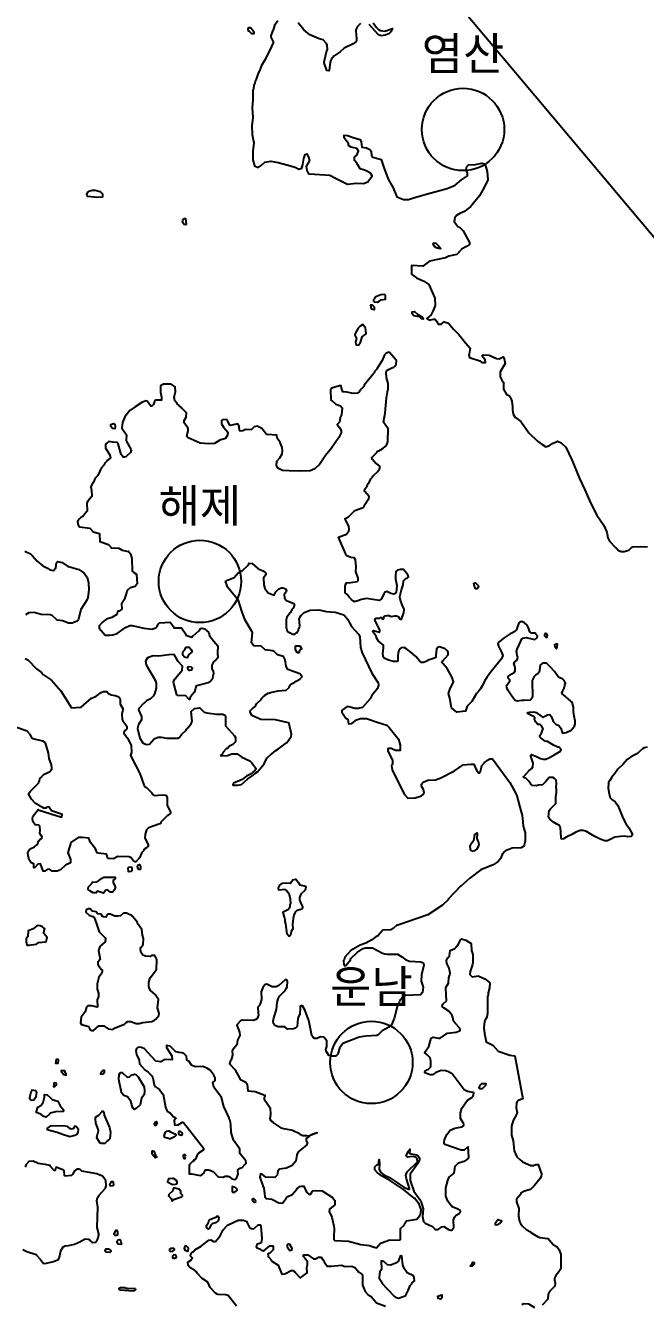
# Model space of a CAD drawing. Header units: millimetres. Extents: x -954552 to 1497340, y -301250 to 736091.
# Drawn here: x 129268 to 148083, y 155835 to 194640 of the extents above; entities that cross this region are included whole.
import ezdxf
from ezdxf.enums import TextEntityAlignment as Align

# ---------------------------------------------------------------- set-up
doc = ezdxf.new("R2010")
doc.units = ezdxf.units.MM
for name, color, linetype in [('2121', 7, 'Continuous'), ('2122', 7, 'Continuous'), ('AWS', 4, 'Continuous'), ('AWS명', 2, 'Continuous'), ('티센', 6, 'Continuous')]:
    doc.layers.add(name, color=color, linetype=linetype)
doc.styles.get("Standard").update_dxf_attribs({"font": ''})
doc.styles.get('Standard').set_extended_font_data('Gulim')

msp = doc.modelspace()

# ---------------------------------------------------------------- linework, layer by layer
at = {"layer": '2121', "color": 7}
for points in [[(136923, 194780), (136823, 194639), (136783, 194500), (136765, 194473), (136716, 194327), (136716, 194290), (136797, 194127), (136741, 194035), (136722, 193979), (136522, 193576), (136420, 193409), (136383, 193288), (136328, 193194), (136269, 193012), (136238, 192949), (136228, 192890), (136200, 192829), (136187, 192723), (136171, 192685), (136164, 192401), (136147, 192149), (136164, 191849), (136133, 191600), (136147, 191331), (136199, 191082), (136164, 190830), (136164, 190564), (136216, 190381), (136333, 190329), (136416, 190398), (136534, 190498), (136717, 190529), (136934, 190481), (137200, 190415), (137452, 190346), (137566, 190281), (137653, 190315), (137684, 190429), (137718, 190612), (137753, 190730), (137801, 190747), (137853, 190647), (137884, 190547), (137784, 190364), (137801, 190246), (137853, 190146), (138036, 190129), (138354, 190115), (138502, 190098), (138672, 190015), (139038, 189828), (139304, 189863), (139521, 189845), (139656, 189897), (139787, 190080), (139739, 190163), (139587, 190246), (139421, 190298), (139321, 190464), (139255, 190547), (139255, 190647), (139321, 190712), (139373, 190830), (139321, 190913), (139155, 190947), (139072, 190999), (139072, 191065), (138986, 191165), (138938, 191230), (138938, 191313), (139038, 191300), (139238, 191230), (139421, 191182), (139456, 191113), (139473, 190947), (139621, 190930), (139722, 190882), (139756, 190830), (139773, 190699), (139804, 190647), (139956, 190612), (140057, 190581), (140139, 190329), (140274, 189980), (140423, 189714), (140540, 189445), (140740, 189362), (140892, 189362), (141141, 189445), (141576, 189562), (142060, 189697), (142312, 189797), (142495, 189963), (142678, 190080), (142678, 190163), (142644, 190281), (142661, 190364), (142713, 190415), (142927, 190429), (143113, 190464), (143196, 190446), (143231, 190381), (143279, 190215), (143296, 189963), (143196, 189745), (143044, 189479), (142778, 189144), (142658, 189057), (142658, 189057), (142596, 189000), (142452, 188936), (142351, 188877), (142295, 188802), (142282, 188695), (142388, 188548), (142444, 188526), (142550, 188413), (142743, 188063), (142743, 188001), (142656, 187932), (142499, 187858), (142499, 187845), (142420, 187767), (142420, 187755), (142354, 187696), (142111, 187645), (142017, 187590), (141530, 187491), (141329, 187336), (140986, 187364), (140986, 187252), (140986, 187100), (141134, 186982), (141352, 186882), (141504, 186782), (141621, 186533), (141687, 186367), (141704, 186150), (141635, 185998), (141569, 185849), (141521, 185815), (141452, 185749), (141521, 185697), (141652, 185732), (141704, 185732), (141752, 185666), (141787, 185583), (141887, 185583), (141970, 185649), (142105, 185615), (142253, 185431), (142422, 185266), (142623, 185014), (142760, 184855), (142760, 184855), (142736, 184668), (142722, 184645), (142728, 184598), (142746, 184570), (143059, 184463), (143115, 184413), (143227, 184419), (143222, 184500), (143222, 184500), (143158, 184566), (143134, 184607), (143134, 184637), (143166, 184647), (143341, 184643), (143559, 184537), (143640, 184533), (143765, 184593), (143784, 184574), (143821, 184386), (143671, 184137), (143676, 183986), (143728, 183882), (143789, 183799), (143776, 183761), (143775, 183605), (143869, 183442), (143943, 183411), (144006, 183323), (144006, 183292), (144025, 183242), (144047, 183072), (144046, 182978), (144068, 182848), (144127, 182752), (144139, 182752), (144298, 182629), (144336, 182589), (144508, 182341), (144542, 182278), (144809, 182026), (144944, 181926), (145061, 181860), (145175, 181895), (145262, 181960), (145410, 182026), (145527, 181978), (145662, 181843), (145845, 181460), (146080, 180893), (146246, 180558), (146412, 180157), (146612, 179788), (146812, 179487), (146912, 179273), (146945, 179095), (146989, 178992), (147165, 178818), (147172, 178799), (147190, 178793), (147262, 178716), (147344, 178684), (147437, 178684), (147581, 178722), (147670, 178812), (147694, 178821), (147932, 178830), (148144, 178826)], [(139435, 194701), (139342, 194608), (139297, 194508), (139303, 194327), (139315, 194271), (139309, 194190), (139290, 194146), (139208, 194084), (138934, 193953), (138821, 193846), (138634, 193722), (138539, 193610), (138531, 193588), (138514, 193518), (138488, 193292), (138476, 193267), (138413, 193273), (138332, 193511), (138339, 193580), (138404, 193839), (138433, 193917), (138422, 194047), (138403, 194101), (138403, 194101), (138297, 194205), (138181, 194242), (137897, 194362), (137710, 194512), (137541, 194728)], [(139816, 194722), (139923, 194580), (139978, 194523), (140035, 194487), (140177, 194472), (140409, 194553), (140409, 194553), (140409, 194553), (140353, 194465), (140347, 194437), (140297, 194387), (140182, 194346), (140065, 194331), (139984, 194363), (139697, 194676)], [(148139, 172741), (148047, 172724), (147993, 172690), (147901, 172615), (147843, 172550), (147760, 172513), (147629, 172436), (147527, 172371), (147405, 172232), (147249, 172072), (147151, 171949), (147068, 171835), (146998, 171735), (146957, 171668), (146957, 171611), (146954, 171544), (146951, 171502), (146951, 171502), (146987, 171329), (147012, 171208), (147061, 171161), (147167, 171081), (147249, 170973), (147318, 170802), (147398, 170600), (147493, 170427), (147578, 170295), (147670, 170138), (147693, 170089), (147655, 170037), (147551, 170019), (147448, 170048), (147329, 170030), (147159, 170010), (147097, 169984), (147014, 169941), (146932, 169905), (146844, 169907), (146684, 169962), (146547, 170032), (146426, 170105), (146292, 170182), (146194, 170211), (146101, 170214), (145970, 170163), (145846, 170098), (145696, 170021), (145598, 169965), (145598, 169965), (145538, 169957), (145523, 170006), (145508, 170308), (145477, 170363), (145397, 170412), (145294, 170471), (145186, 170562), (145145, 170624), (145161, 170823), (145202, 170872), (145360, 171031), (145361, 171233), (145382, 171372), (145379, 171465), (145372, 171517), (145372, 171517), (145372, 171517), (145382, 171643), (145375, 171746), (145326, 171791), (145275, 171827), (145164, 171827), (145045, 171693), (144954, 171600), (144838, 171590), (144768, 171575), (144657, 171581), (144608, 171622), (144539, 171715), (144523, 171728), (144456, 171808), (144402, 171819), (144382, 171837), (144376, 171845), (144387, 171857), (144558, 172035), (144630, 172102), (144666, 172148), (144666, 172148), (144680, 172262), (144638, 172376), (144603, 172474), (144600, 172500), (144621, 172518), (144677, 172497), (144773, 172458), (144894, 172401), (144979, 172383), (145059, 172382), (145168, 172426), (145328, 172518), (145501, 172619), (145524, 172668), (145501, 172709), (145468, 172740), (145421, 172745), (145292, 172805), (145110, 172917), (145040, 172930), (144916, 173013), (144878, 173056), (144873, 173100), (144924, 173165), (144963, 173258), (144974, 173301), (144930, 173395), (144886, 173428), (144814, 173436), (144752, 173501), (144711, 173594), (144711, 173594), (144724, 173643), (144709, 173666), (144546, 173744), (144500, 173773), (144510, 173801), (144565, 173811), (144694, 173821), (144763, 173795), (144918, 173689), (144975, 173640), (145042, 173689), (145114, 173727), (145181, 173732), (145233, 173662), (145284, 173523), (145359, 173442), (145454, 173398), (145511, 173321), (145541, 173215), (145580, 173166), (145681, 173194), (145825, 173263), (145929, 173379), (145955, 173451), (145955, 173547), (145922, 173689), (145901, 173821), (145902, 173960), (145863, 174112), (145820, 174144), (145820, 174144), (145583, 174338), (145552, 174358), (145544, 174384), (145562, 174431), (145619, 174531), (145638, 174622), (145653, 174691), (145615, 174764), (145563, 174813), (145504, 174834), (145447, 174865), (145396, 174942), (145321, 175043), (145198, 175172), (145077, 175292), (144958, 175297), (144888, 175228), (144878, 175166), (144872, 175067), (144859, 175018), (144815, 174970), (144743, 174931), (144704, 174892), (144678, 174830), (144650, 174766), (144650, 174766), (144656, 174257), (144612, 174196), (144584, 174172), (144403, 174165), (144320, 174160), (144191, 174137), (144132, 174156), (144078, 174218), (143988, 174352), (143906, 174471), (143875, 174556), (143870, 174613), (143966, 174750), (143971, 174783), (143919, 174837), (143917, 174876), (143930, 174899), (144031, 174969), (144098, 175015), (144134, 175059), (144134, 175149), (144119, 175201), (144096, 175250), (144091, 175284), (144119, 175338), (144166, 175379), (144200, 175428), (144208, 175482), (144187, 175529), (144179, 175593), (144174, 175645), (144174, 175645), (144193, 175717), (144250, 175851), (144299, 175965), (144335, 176032), (144359, 176055), (144462, 176068), (144679, 176021), (144728, 176015), (144759, 176028), (144795, 176072), (144803, 176121), (144764, 176167), (144736, 176206), (144633, 176201), (144596, 176217), (144571, 176243), (144550, 176307), (144530, 176367), (144489, 176442), (144411, 176514), (144329, 176556), (144270, 176540), (144236, 176520), (144218, 176453), (144194, 176375), (144171, 176306), (144119, 176252), (144026, 176205), (143982, 176185), (143795, 176058), (143651, 175948), (143627, 175931), (143604, 175877), (143627, 175807), (143717, 175629), (143757, 175525), (143730, 175471), (143703, 175418), (143414, 175049), (143283, 174878), (143195, 174751), (143185, 174724), (143134, 174620), (143080, 174513), (143013, 174436), (142956, 174369), (142956, 174369), (142816, 174133), (142671, 173988), (142623, 173838), (142359, 173806), (142193, 173940), (142144, 174235), (142107, 174375), (142107, 174375), (142128, 174435), (142155, 174529), (142155, 174529), (142219, 174636), (142256, 174723), (142219, 174854), (142066, 175136), (141945, 175278), (141908, 175318), (141929, 175365), (142097, 175546), (142097, 175626), (142057, 175677), (142003, 175727), (141910, 175758), (141832, 175788), (141779, 175771), (141742, 175714), (141721, 175540), (141718, 175466), (141647, 175433), (141519, 175393), (141425, 175343), (141335, 175313), (141288, 175316), (141221, 175363), (141114, 175498), (140967, 175629), (140843, 175717), (140762, 175767), (140668, 175757), (140628, 175727), (140615, 175717), (140594, 175680), (140594, 175680), (140578, 175617), (140567, 175496), (140570, 175358), (140547, 175348), (140439, 175348), (140285, 175382), (140151, 175450), (140128, 175463), (140124, 175520), (140111, 175591), (140121, 175668), (140135, 175755), (140132, 175816), (140132, 175839), (140095, 175869), (139985, 175960), (139931, 176038), (139905, 176108), (139811, 176243), (139808, 176259), (139818, 176276), (139831, 176283), (139975, 176242), (140002, 176229), (140016, 176239), (140026, 176269), (140019, 176292), (139882, 176585), (139866, 176615), (139882, 176642), (139896, 176655), (139896, 176655), (140023, 176661), (140043, 176678), (140070, 176681), (140097, 176641), (140120, 176628), (140141, 176651), (140144, 176678), (140154, 176705), (140181, 176728), (140245, 176741), (140305, 176735), (140369, 176711), (140423, 176724), (140480, 176734), (140530, 176731), (140577, 176714), (140617, 176643), (140647, 176633), (140674, 176633), (140704, 176693), (140748, 176824), (140755, 176928), (140695, 177062), (140645, 177203), (140625, 177297), (140642, 177361), (140676, 177522), (140727, 177673), (140744, 177790), (140825, 177871), (140825, 177871), (140855, 177872), (140895, 177916), (140869, 177976), (140795, 178074), (140741, 178134), (140634, 178138), (140554, 178111), (140510, 178078), (140496, 177930), (140496, 177848), (140496, 177848), (140539, 177653), (140515, 177442), (140448, 177388), (140354, 177412), (140237, 177469), (140166, 177433), (140139, 177396), (140075, 177248), (140005, 177195), (139810, 177226), (139612, 177253), (139468, 177230), (139327, 177177), (139280, 177163), (139230, 177167), (139159, 177221), (139086, 177295), (139026, 177375), (138969, 177432), (138966, 177530), (138969, 177610), (138983, 177684), (139006, 177734), (139143, 177742), (139330, 177767), (139368, 177817), (139362, 177874), (139294, 178073), (139306, 178217), (139282, 178424), (139251, 178483), (139239, 178489), (139145, 178499), (139001, 178558), (138992, 178598), (138771, 179118), (139009, 179212), (139084, 179311), (139091, 179355), (139085, 179455), (138973, 179661), (138973, 179687), (139067, 179730), (139267, 179923), (139511, 180017), (139549, 180050), (139555, 180097), (139622, 180189), (139622, 180207), (139685, 180282), (139700, 180350), (139568, 180507), (139556, 180528), (139563, 180573), (139563, 180573), (139638, 180672), (139668, 180745), (139709, 180798), (139751, 180885), (139803, 180937), (139807, 180966), (139982, 181133), (139982, 181146), (140026, 181203), (140021, 181274), (139930, 181337), (139895, 181350), (139802, 181469), (139783, 181509), (139783, 181534), (139928, 181688), (139953, 181727), (139990, 181739), (140109, 181808), (140185, 181864), (140229, 181933), (140260, 182008), (140279, 182402), (140129, 182602), (140187, 182876), (140221, 183340), (140249, 183522), (140276, 183620), (140270, 183782), (140220, 183964), (140215, 184114), (140215, 184114), (140224, 184169), (140241, 184184), (140381, 184252), (140447, 184273), (140478, 184304), (140515, 184357), (140522, 184475), (140304, 184729), (140216, 184698), (140166, 184645), (140096, 184482), (139929, 184229), (139921, 184202), (139859, 184140), (139859, 184115), (139815, 184071), (139815, 184058), (139545, 183728), (139545, 183703), (139463, 183622), (139458, 183603), (139426, 183572), (139426, 183560), (139407, 183553), (139407, 183541), (139344, 183485), (139207, 183473), (139016, 183512), (138895, 183524), (138860, 183640), (138852, 183713), (138852, 183713), (138833, 183724), (138583, 183653), (138538, 183615), (138520, 183581), (138538, 183293), (138550, 183262), (138550, 183262), (138563, 183262), (138681, 183155), (138832, 183099), (138881, 183037), (138862, 182830), (138818, 182749), (138792, 182611), (138730, 182534), (138730, 182534), (138798, 182444), (138851, 182358), (138851, 182283), (138776, 182143), (138556, 181815), (138373, 181590), (138191, 181326), (138046, 181187), (137906, 181133), (137589, 181122), (137267, 181133), (137068, 181144), (136928, 181208), (136885, 181294), (136896, 181423), (136982, 181525), (137057, 181643), (137068, 181740), (137057, 181837), (136993, 181987), (136904, 182122), (136892, 182210), (136599, 182236), (136561, 182262), (136443, 182417), (136293, 182480), (136205, 182468), (136118, 182374), (135942, 182381), (135861, 182341), (135777, 182329), (135761, 182357), (135755, 182488), (135712, 182551), (135481, 182507), (135468, 182513), (135393, 182651), (135362, 182689), (135250, 182674), (135218, 182652), (135218, 182558), (135274, 182458), (135405, 182301), (135399, 182207), (135341, 182113), (135167, 182058), (134998, 181961), (134829, 181946), (134566, 181972), (134205, 182129), (134167, 182173), (134167, 182173), (134171, 182226), (134205, 182354), (134202, 182406), (134192, 182432), (134081, 182591), (134087, 182661), (134144, 182754), (134157, 182892), (134024, 183022), (134004, 183028), (133998, 183047), (133923, 183109), (133923, 183121), (133879, 183151), (133873, 183170), (133795, 183249), (133782, 183362), (133821, 183524), (133812, 183680), (133812, 183680), (133683, 183755), (133501, 183755), (133459, 183756), (133459, 183756), (133359, 183712), (133359, 183519), (133389, 183366), (133395, 183269), (133208, 183269), (133183, 183232), (133151, 183138), (133101, 183088), (133069, 183094), (132955, 183239), (132914, 183254), (132802, 183201), (132598, 183067), (132437, 182960), (132281, 182768), (132206, 182597), (132193, 182428), (132330, 182221), (132318, 182059), (132330, 182021), (132460, 181790), (132473, 181740), (132460, 181740), (132460, 181696), (132310, 181558), (132273, 181545), (132235, 181547), (132173, 181628), (132080, 181948), (132048, 181994), (131914, 181997), (131792, 182016), (131692, 181936), (131698, 181817), (131823, 181617), (131841, 181529), (131761, 181453), (131742, 181446), (131742, 181434), (131672, 181367), (131641, 181298), (131565, 181211), (131465, 180987), (131382, 180904), (131320, 180762), (131320, 180762), (131277, 180718), (131251, 180643), (131274, 180533), (131278, 180375), (131270, 180337), (131159, 180213), (131126, 180162), (131137, 179908), (131022, 179778), (131005, 179744), (130937, 179704), (130893, 179660), (130849, 179588), (130861, 179494), (130905, 179431), (131223, 179394), (131323, 179280), (131511, 179230), (131523, 178990), (131784, 178898), (131865, 178807), (131865, 178795), (132096, 178779), (132203, 178722), (132384, 178685), (132396, 178690), (132396, 178690), (132396, 178690), (132450, 178608), (132496, 178465), (132507, 178090), (132551, 178044), (132632, 177996), (132647, 177840), (132647, 177840), (132656, 177703), (132594, 177615), (132439, 177577), (132349, 177503), (132280, 177272), (132280, 177248), (132180, 177098), (132186, 176936), (132104, 176873), (132067, 176870), (132055, 176855), (132035, 176767), (131890, 176678), (131729, 176624), (131658, 176577), (131606, 176529), (131592, 176527), (131504, 176424), (131503, 176356), (131684, 176142), (131814, 176139), (131918, 176156), (132047, 176192), (132303, 176379), (132434, 176441), (132499, 176434), (132499, 176434), (132853, 176352), (133103, 176326), (133222, 176364), (133265, 176401), (133295, 176474), (133329, 176517), (133660, 176541), (133747, 176415), (133765, 176366), (133997, 176362), (134130, 176173), (134134, 176143), (134314, 176086), (134333, 176117), (134346, 176117), (134530, 176278), (134571, 176324), (134578, 176348), (134615, 176357), (134703, 176335), (134827, 176220), (134853, 176125), (134908, 176050), (134908, 176038), (134921, 176035), (135101, 175816), (135091, 175602), (135100, 175453), (135037, 175377), (135025, 175377), (134975, 175329), (134975, 175329), (134925, 175228), (134925, 175122), (134962, 175047), (134968, 174979), (134962, 174931), (134949, 174919), (134943, 174816), (134880, 174741), (134811, 174700), (134461, 174605), (134436, 174580), (134430, 174529), (134385, 174399), (134312, 174318), (134263, 174249), (134241, 174193), (134228, 174196), (134129, 174306), (133879, 174316), (133860, 174331), (133767, 174673), (133761, 174731), (133786, 174794), (133824, 174831), (133824, 174844), (134025, 175081), (134036, 175179), (134031, 175206), (133900, 175344), (133775, 175556), (133613, 175544), (133313, 175502), (133144, 175514), (132970, 175455), (132913, 175359), (132925, 175246), (133206, 174777), (133236, 174683), (133236, 174533), (133179, 174358), (133148, 174302), (133060, 174215), (132941, 174153), (132858, 174073), (132846, 174073), (132709, 173922), (132697, 173878), (132784, 173678), (132783, 173572), (132696, 173435), (132670, 173310), (132732, 173016), (132826, 172872), (132910, 172834), (132963, 172825), (133032, 172833), (133176, 172999), (133295, 173052), (133379, 173046), (133551, 173014), (133894, 173016), (133894, 173016), (133929, 173035), (134006, 173118), (134012, 173137), (134139, 173265), (134139, 173278), (134171, 173301), (134179, 173323), (134290, 173455), (134320, 173530), (134296, 173824), (134396, 173914), (134559, 173936), (134684, 173811), (134770, 173786), (135059, 173748), (135259, 173750), (135314, 173712), (135333, 173672), (135333, 173396), (135613, 173087), (135638, 173040), (135644, 172902), (135562, 172827), (135463, 172773), (135394, 172703), (135368, 172703), (135262, 172597), (135231, 172529), (135199, 172497), (135199, 172479), (135393, 172487), (135393, 172487), (135524, 172546), (135687, 172540), (135836, 172439), (136080, 172332), (136130, 172279), (136253, 172109), (136261, 172079), (136242, 172044), (136097, 171930), (135972, 171864), (135847, 171765), (135584, 171652), (135559, 171615), (135559, 171597), (135584, 171587), (135704, 171588), (135822, 171608), (136010, 171783), (136180, 171897), (136229, 171950), (136304, 171995), (136511, 172237), (136592, 172407), (136731, 172547), (136743, 172547), (136860, 172640), (136944, 172690), (137190, 172877), (137259, 172957), (137259, 172970), (137331, 173066), (137331, 173066), (137338, 173142), (137270, 173448), (137245, 173479), (136858, 173574), (136414, 173582), (136134, 173707), (136134, 173707), (136084, 173820), (136084, 173845), (136159, 173917), (136240, 173976), (136284, 174070), (136428, 174200), (136428, 174225), (136510, 174306), (136529, 174312), (136529, 174325), (136635, 174387), (136744, 174418), (136938, 174457), (137050, 174459), (137179, 174479), (137266, 174560), (137279, 174601), (137317, 174657), (137439, 174715), (137482, 174751), (137592, 174809), (137649, 174866), (137649, 174903), (137592, 174972), (137231, 175104), (137174, 175192), (137144, 175398), (137094, 175492), (136919, 175542), (136813, 175649), (136813, 175649), (136763, 175671), (136544, 175693), (136420, 175813), (136195, 175819), (136126, 175912), (136152, 176220), (135934, 176595), (135828, 176869), (135736, 177195), (135412, 177592), (135337, 177771), (135394, 177814), (135600, 177889), (135725, 178039), (135738, 178039), (135763, 178067), (135844, 178095), (136033, 178282), (136058, 178331), (136145, 178313), (136307, 178174), (136377, 178133), (136482, 178093), (136563, 178024), (136556, 177973), (136494, 177887), (136500, 177675), (136530, 177556), (136630, 177423), (136780, 177364), (136811, 177361), (136811, 177361), (136861, 177461), (136955, 177545), (137036, 177579), (137089, 177575), (137155, 177554), (137186, 177494), (137175, 177454), (137117, 177373), (137130, 177266), (137185, 177191), (137410, 177100), (137435, 177069), (137396, 176969), (137361, 176933), (137301, 176822), (137203, 176691), (137178, 176610), (137177, 176354), (137190, 176360), (137202, 176291), (137243, 176243), (137383, 176175), (137446, 176178), (137502, 176225), (137527, 176235), (137554, 176292), (137565, 176351), (137578, 176363), (137596, 176428), (137572, 176646), (137597, 176671), (137597, 176671), (137628, 176740), (137647, 176747), (137659, 176775), (137722, 176831), (137903, 176902), (138173, 176914), (138173, 176914), (138404, 176863), (138666, 176838), (138928, 176756), (138959, 176734), (139053, 176621), (139109, 176493), (139165, 176408), (139371, 176173), (139414, 176098), (139438, 175773), (139487, 175611), (139780, 174994), (139966, 174693), (139982, 174641), (139981, 174592), (139969, 174592), (139947, 174528), (139778, 174310), (139728, 174210), (139491, 173945), (139362, 173919), (139277, 173918), (139079, 173970), (139027, 173975), (138891, 173880), (138871, 173856), (138871, 173807), (138989, 173628), (139045, 173593), (139070, 173449), (139070, 173449), (139176, 173462), (139316, 173570), (139439, 173617), (139619, 173617), (139973, 173490), (140231, 173411), (140307, 173340), (140307, 173340), (140307, 173340), (140587, 172983), (140643, 172809), (140642, 172646), (140498, 172646), (140361, 172709), (140299, 172709), (140267, 172697), (140267, 172622), (140404, 172346), (140404, 172252), (140391, 172203), (140379, 172190), (140391, 172059), (140391, 172059), (140764, 171314), (140858, 171208), (140871, 171202), (141095, 171207), (141289, 171263), (141351, 171319), (141364, 171363), (141346, 171457), (141290, 171557), (141290, 171625), (141340, 171679), (141478, 171744), (141709, 171758), (141852, 171802), (142285, 172022), (142548, 172204), (142779, 172231), (142879, 172231), (142953, 172043), (143022, 171952), (143040, 171952), (143072, 172015), (143110, 172134), (143115, 172184), (143203, 172270), (143203, 172283), (143229, 172295), (143266, 172336), (143360, 172389), (143441, 172386), (143964, 171675), (143964, 171675), (144138, 171362), (144176, 171263), (144274, 170921), (144337, 170669), (144355, 170587), (144374, 170343), (144436, 170143), (144435, 169893), (144407, 169766), (144391, 169737), (144309, 169688), (144041, 169676), (143834, 169598), (143809, 169570), (143790, 169563), (143790, 169551), (143759, 169520), (143727, 169472), (143696, 169376), (143608, 169277), (143458, 169177), (143090, 169022), (142751, 168773), (142482, 168526), (142470, 168526), (142096, 168132), (142091, 168114), (141925, 167953), (141483, 167653), (140566, 167343), (140541, 167344), (140428, 167239), (140352, 167203), (140115, 167187), (139969, 167033), (139969, 167020), (139906, 166996), (139780, 166898), (139597, 166793), (139421, 166734), (139144, 166575), (138960, 166371), (138941, 166296), (138915, 166272), (138926, 166152), (138944, 166114), (138994, 166123), (139128, 166294), (139128, 166318), (139331, 166516), (139520, 166632), (139520, 166632), (139601, 166659), (139634, 166660), (139795, 166654), (140099, 166496), (140175, 166471), (140242, 166460), (140561, 166462), (140689, 166383), (140809, 166291), (140920, 166246), (141270, 166228), (141339, 166203), (141351, 166181), (141357, 166127), (141284, 165835), (141276, 165647), (141335, 165459), (141321, 165304), (141251, 165232), (140789, 165210), (140750, 165185), (140717, 165170), (140624, 165069), (140618, 165031), (140556, 164909), (140461, 164515), (140371, 164322), (140314, 164254), (140094, 164138), (139967, 164015), (139935, 163997), (139935, 163997), (139598, 163976), (139391, 163941), (138895, 163748), (138793, 163611), (138747, 163424), (138684, 163366), (138557, 163371), (138478, 163390), (138393, 163516), (138387, 163573), (138413, 163666), (138415, 163835), (138335, 163936), (138311, 163949), (138223, 163956), (138110, 163908), (138047, 163909), (137997, 163931), (137955, 163991), (137867, 164454), (137746, 164774), (137673, 164894), (137623, 164895), (137604, 164864), (137588, 164627), (137575, 164614), (137537, 164514), (137509, 164265), (137464, 164219), (137402, 164201), (137221, 164191), (137221, 164191), (137134, 164257), (136940, 164260), (136865, 164286), (136818, 164332), (136797, 164355), (136786, 164431), (136804, 164536), (136884, 164786), (136909, 165001), (136939, 165110), (136977, 165184), (137122, 165326), (137174, 165426), (137212, 165475), (137218, 165640), (137202, 165684), (137146, 165688), (136956, 165510), (136874, 165473), (136750, 165475), (136588, 165548), (136538, 165545), (136468, 165453), (136423, 165322), (136432, 165091), (136393, 164961), (136357, 164898), (136316, 164855), (136327, 164668), (136339, 164611), (136294, 164512), (136294, 164512), (136262, 164481), (136186, 164451), (135843, 164461), (135793, 164444), (135691, 164333), (135685, 164304), (135763, 164100), (135768, 163994), (135704, 163858), (135677, 163714), (135550, 163554), (135543, 163528), (135548, 163397), (135507, 163260), (135489, 163234), (135457, 163136), (135618, 162959), (135770, 162691), (135795, 162663), (135950, 162583), (135993, 162517), (136015, 162316), (136240, 162301), (136526, 162182), (136532, 162153), (136506, 162117), (136506, 162060), (136690, 161796), (136706, 161595), (136679, 161464), (136710, 161414), (136710, 161414), (136728, 161407), (136741, 161384), (136775, 161371), (136804, 161340), (137020, 161197), (137097, 161173), (137368, 161118), (137579, 161026), (137595, 161006), (137685, 160957), (137799, 160956), (137849, 160952), (137856, 160952), (137903, 160965), (137949, 160987), (137956, 160990), (138002, 161009), (138049, 161027), (138075, 161038), (138117, 161040), (137865, 160939), (137847, 160904), (137790, 160869), (137783, 160850), (137784, 160809), (137826, 160749), (137800, 160663), (137541, 160466), (137502, 160373), (137469, 160179), (137360, 160046), (137360, 160046), (137187, 159973), (136972, 159936), (136921, 159874), (136901, 159761), (136831, 159691), (136556, 159700), (136457, 159774), (136401, 159793), (136381, 159700), (136465, 159430), (136496, 159367), (136530, 159110), (136567, 159054), (136747, 159033), (136952, 158915), (137065, 158904), (137191, 159065), (137192, 159077), (137224, 159105), (137362, 159175), (137501, 159329), (137501, 159342), (137590, 159415), (137642, 159426), (137715, 159423), (137800, 159245), (137875, 159171), (137931, 159180), (137976, 159273), (137994, 159292), (138270, 159282), (138270, 159282), (138585, 159078), (138652, 158987), (138651, 158858), (138493, 158723), (138486, 158654), (138565, 158484), (138624, 158209), (138630, 158152), (138620, 157865), (138625, 157815), (138656, 157771), (139068, 157759), (139441, 157655), (139704, 157627), (139850, 157571), (139921, 157555), (140042, 157697), (140242, 157769), (140319, 157793), (140618, 157780), (140650, 157826), (140647, 158139), (140755, 158244), (140766, 158276), (140831, 158367), (141144, 158420), (141240, 158531), (141265, 158594), (141273, 158712), (141219, 158879), (141074, 159059), (141074, 159059), (141059, 159062), (140736, 159323), (140341, 159588), (140093, 159731), (139952, 159830), (139874, 159918), (139865, 160011), (139933, 160068), (139947, 160075), (139976, 160112), (139996, 160234), (140013, 160110), (140005, 159932), (140050, 159842), (140147, 159770), (140314, 159683), (140467, 159587), (140757, 159387), (140888, 159332), (140925, 159329), (140925, 159354), (140826, 159647), (140812, 159755), (140851, 159861), (141165, 160166), (141156, 160244), (141113, 160301), (141013, 160320), (140856, 160308), (140819, 160339), (140885, 160477), (140885, 160477), (140929, 160543), (140926, 160410), (141132, 160370), (141185, 160334), (141225, 160281), (141224, 160237), (141171, 160114), (140937, 159784), (140941, 159597), (141051, 159275), (141234, 159021), (141277, 158937), (141336, 158736), (141321, 158505), (141350, 158354), (141399, 158296), (141616, 158198), (141696, 158113), (141790, 158106), (141898, 158191), (141967, 158197), (142103, 158107), (142172, 158088), (142209, 158088), (142266, 158167), (142261, 158395), (142283, 158480), (142337, 158542), (142433, 158597), (142446, 158622), (142472, 158640), (142472, 158640), (142472, 158665), (142461, 158681), (142387, 158726), (142212, 158800), (142212, 158812), (142199, 158816), (142089, 158964), (142022, 159121), (142025, 159377), (142083, 159598), (142123, 159694), (142275, 159818), (142309, 160029), (142410, 160128), (142611, 160194), (142668, 160234), (142718, 160300), (142707, 160612), (142669, 160600), (142578, 160513), (142491, 160515), (141999, 160683), (141977, 160709), (141969, 160752), (141988, 160833), (142052, 160995), (142161, 161124), (142299, 161186), (142524, 161220), (142559, 161254), (142569, 161288), (142569, 161288), (142563, 161345), (142551, 161345), (142471, 161477), (142473, 161652), (142506, 161789), (142592, 161900), (142592, 161912), (142666, 161999), (142684, 162036), (142817, 162116), (142855, 162156), (142875, 162253), (142856, 162268), (142687, 162299), (142583, 162344), (142220, 162830), (142090, 162900), (142015, 162926), (141878, 162934), (141721, 162874), (141620, 162800), (141551, 162801), (141383, 162866), (141383, 162903), (141447, 162952), (141498, 162970), (141556, 163037), (141567, 163063), (141565, 163212), (141547, 163314), (141447, 163418), (141447, 163418), (141385, 163466), (141385, 163485), (141506, 163663), (141578, 163911), (141594, 163929), (141640, 163947), (141802, 163910), (141853, 163915), (142080, 164065), (142336, 164097), (142443, 164132), (142455, 164145), (142450, 164217), (142306, 164367), (142259, 164429), (142242, 164541), (142218, 164601), (142113, 164731), (141975, 164820), (141921, 164867), (141915, 164899), (141935, 164945), (142042, 165044), (142023, 165432), (142029, 165456), (142106, 165587), (142117, 165745), (142132, 165815), (142144, 165827), (142152, 165891), (142124, 166037), (142124, 166037), (142057, 166181), (142045, 166268), (142072, 166337), (142135, 166411), (142156, 166573), (142300, 166640), (142351, 166689), (142351, 166702), (142376, 166714), (142479, 166912), (142498, 166931), (142635, 166886), (142790, 166790), (142805, 166571), (142848, 166452), (142844, 166196), (142837, 166152), (142760, 165941), (142752, 165848), (142820, 165771), (143011, 165806), (143027, 165800), (143213, 165710), (143343, 165616), (143362, 165590), (143353, 165437), (143312, 165289), (143305, 165220), (143287, 165178), (143293, 164665), (143267, 164553), (143267, 164553), (143217, 164473), (143196, 164417), (143183, 164329), (143181, 164230), (143198, 164061), (143245, 163803), (143450, 163702), (143616, 163518), (143964, 163401), (144114, 163380), (144366, 162077), (144221, 162023), (144190, 161992), (144170, 161944), (144163, 161799), (144186, 161654), (144157, 161579), (144064, 161412), (144018, 161245), (144014, 160976), (144069, 160800), (144101, 160500), (144180, 160318), (144267, 160234), (144356, 160166), (144602, 160050), (144690, 160049), (144759, 160082), (144827, 160085), (144933, 159794), (144923, 159708), (144923, 159708), (144891, 159653), (144708, 159437), (144593, 159325), (144417, 159274), (144304, 159207), (144304, 159185), (144170, 159030), (144169, 158949), (144236, 158749), (144233, 158524), (144262, 158354), (144292, 158289), (144341, 158216), (144458, 158109), (144597, 158033), (144603, 158017), (144805, 157899), (144880, 157866), (145111, 157835), (145142, 157822), (145156, 157794), (145176, 157783), (145290, 157642), (145401, 157587), (145469, 157495), (145511, 157352), (145518, 156920), (145451, 156821), (145359, 156716), (145326, 156635), (145326, 156578), (145326, 156578), (145348, 156478), (145336, 156391), (145171, 156231), (145133, 156150), (145124, 155994), (144946, 155817)], [(144722, 155728), (144548, 155846), (144392, 155848), (144335, 155824)]]:
    msp.add_lwpolyline(points, dxfattribs=at)
at = {"layer": '2122', "color": 7}
for points in [[(136098, 194433), (136129, 194404), (136204, 194397), (136210, 194406), (136204, 194428), (136171, 194487), (136099, 194573), (136041, 194570), (136027, 194561), (136017, 194535), (136029, 194485), (136041, 194485), (136098, 194433), (136098, 194433)], [(131365, 189429), (131149, 189454), (131136, 189470), (131130, 189523), (131168, 189598), (131189, 189617), (131293, 189648), (131384, 189644), (131530, 189610), (131599, 189534), (131605, 189456), (131598, 189434), (131423, 189423), (131365, 189429), (131365, 189429)], [(134133, 188692), (134140, 188609), (134133, 188590), (134077, 188603), (134036, 188672), (134038, 188723), (134052, 188754), (134090, 188782), (134121, 188785), (134133, 188692), (134133, 188692)], [(141743, 187901), (141687, 187928), (141637, 188010), (141649, 188044), (141718, 188034), (141806, 187962), (141861, 187887), (141861, 187868), (141805, 187872), (141743, 187901), (141743, 187901)], [(140031, 186296), (140064, 186320), (140196, 186339), (140196, 186441), (140165, 186482), (140049, 186467), (139902, 186405), (139858, 186358), (139858, 186346), (139833, 186320), (139833, 186277), (139845, 186258), (139952, 186252), (140031, 186296), (140031, 186296)], [(139853, 186089), (139851, 186014), (139767, 186037), (139745, 186143), (139751, 186171), (139789, 186171), (139851, 186105), (139853, 186089), (139853, 186089)], [(141167, 185813), (141051, 185830), (141007, 185893), (141007, 185956), (141070, 185967), (141162, 185886), (141301, 185814), (141325, 185786), (141332, 185736), (141288, 185742), (141226, 185805), (141167, 185813), (141167, 185813)], [(139532, 185239), (139599, 185278), (139605, 185303), (139587, 185459), (139506, 185565), (139428, 185523), (139362, 185459), (139262, 185272), (139266, 185243), (139312, 185147), (139286, 185035), (139292, 184973), (139305, 184950), (139386, 184947), (139386, 184960), (139436, 185022), (139481, 185197), (139532, 185239), (139532, 185239)], [(131985, 182479), (131981, 182404), (131906, 182410), (131861, 182471), (131856, 182535), (131937, 182562), (131981, 182547), (131985, 182479), (131985, 182479)], [(129241, 178690), (129416, 178609), (129475, 178553), (129475, 178553), (129622, 178387), (129797, 178247), (129949, 178165), (129949, 178165), (130008, 178122), (130120, 178102), (130183, 178190), (130202, 178340), (130240, 178377), (130383, 178346), (130539, 178232), (130884, 178132), (131038, 178038), (131135, 177907), (131174, 177728), (131186, 177519), (131186, 177519), (131162, 177282), (131124, 177208), (130942, 176926), (130872, 176632), (130854, 176588), (130835, 176570), (130679, 176508), (130576, 176508), (130385, 176583), (130238, 176596), (130204, 176615), (130073, 176740), (130018, 176759), (129742, 176773), (129524, 176835), (129368, 176823), (129261, 176762)], [(142874, 177721), (142930, 177727), (143005, 177646), (143011, 177599), (142973, 177546), (142936, 177552), (142892, 177621), (142874, 177721), (142874, 177721)], [(145022, 176171), (145016, 176126), (145060, 176084), (145095, 176068), (145108, 176132), (145089, 176183), (145045, 176193), (145032, 176180), (145022, 176171), (145022, 176171)], [(137608, 175695), (137581, 175678), (137563, 175603), (137532, 175606), (137512, 175619), (137463, 175701), (137457, 175788), (137476, 175822), (137588, 175815), (137645, 175735), (137644, 175722), (137608, 175695), (137608, 175695)], [(145381, 175729), (145343, 175774), (145337, 175856), (145356, 175859), (145381, 175884), (145400, 175877), (145395, 175765), (145381, 175729), (145381, 175729)], [(129251, 175436), (129339, 175399), (129601, 175117), (129738, 175017), (129812, 174941), (130056, 174778), (130336, 174453), (130666, 173933), (130954, 173963), (131266, 174232), (131404, 174281), (131567, 174406), (131636, 174437), (131730, 174436), (131785, 174374), (131867, 174330), (131987, 174314), (132073, 174283), (132104, 174255), (132141, 174186), (132141, 174054), (132222, 173917), (132222, 173880), (132190, 173748), (132203, 173586), (132221, 173545), (132221, 173545), (132346, 173379), (132339, 173304), (132258, 173229), (132252, 173167), (132357, 173020), (132469, 172804), (132481, 172586), (132456, 172492), (132736, 171941), (132854, 171603), (132903, 171541), (132935, 171525), (133097, 171356), (133097, 171343), (133122, 171330), (133122, 171318), (133196, 171277), (133415, 171302), (133528, 171289), (133565, 171214), (133565, 170977), (133670, 170782), (133670, 170745), (133588, 170670), (133570, 170664), (133369, 170464), (133369, 170439), (133348, 170420), (133001, 170296), (132938, 170234), (132894, 170103), (132894, 170103), (132889, 169979), (132993, 169791), (132993, 169728), (132971, 169723), (132938, 169687), (132861, 169635), (132861, 169610), (132798, 169548), (132729, 169391), (132617, 169267), (132598, 169269), (132539, 169310), (132467, 169399), (132398, 169417), (132072, 169429), (131942, 169355), (131786, 169365), (131755, 169388), (131736, 169482), (131724, 169494), (131467, 169526), (131443, 169538), (131388, 169655), (131238, 169854), (131187, 169985), (131001, 170006), (130866, 170001), (130866, 170001), (130645, 169848), (130555, 169535), (130636, 169346), (130636, 169234), (130479, 169160), (130329, 169022), (130229, 168985), (130079, 168986), (129992, 169042), (129923, 169035), (129853, 168986), (129798, 168977), (129717, 169208), (129636, 169190), (129551, 169093), (129520, 169087), (129523, 169205), (129442, 169237), (129374, 169325), (129342, 169459), (129340, 169531), (129349, 169574), (129386, 169637), (129406, 169656), (129537, 169724), (129606, 169780), (129643, 169818), (129656, 169893), (129722, 169958), (129763, 169974), (129775, 170033), (129756, 170043), (129756, 170043), (129701, 170124), (129707, 170230), (129701, 170346), (129670, 170377), (129557, 170386), (129489, 170487), (129483, 170593), (129489, 170631), (129508, 170649), (129508, 170674), (129646, 170852), (129652, 170830), (129684, 170830), (130358, 170622), (130383, 170681), (130383, 170700), (130355, 170716), (130052, 170810), (129978, 170936), (129915, 170923), (129890, 170892), (129821, 170892), (129773, 170927), (129701, 170955), (129696, 170966), (129572, 171036), (129453, 171167), (129360, 171324), (129412, 171397), (129661, 171654), (129668, 171691), (129668, 171691), (129686, 171710), (129705, 171793), (129749, 171835), (129749, 171848), (129837, 171923), (129999, 171991), (130062, 172079), (130068, 172116), (130056, 172210), (129988, 172404), (129969, 172567), (129869, 172873), (129792, 172926), (129495, 172998), (129472, 173017), (129408, 173131), (129314, 173230), (128989, 173337)], [(134287, 175607), (134213, 175543), (134175, 175456), (134088, 175474), (134038, 175537), (134038, 175635), (134107, 175693), (134132, 175771), (134145, 175783), (134233, 175774), (134283, 175722), (134314, 175667), (134314, 175630), (134287, 175607), (134287, 175607)], [(134261, 175084), (134312, 175093), (134337, 175142), (134300, 175173), (134219, 175180), (134181, 175158), (134181, 175139), (134225, 175080), (134261, 175084), (134261, 175084)], [(143017, 169867), (142979, 169972), (142986, 170121), (142970, 170137), (142951, 170137), (142898, 170097), (142867, 169903), (142773, 169785), (142754, 169741), (142760, 169647), (142790, 169609), (142822, 169591), (142917, 169612), (142966, 169653), (143016, 169731), (143035, 169793), (143017, 169867), (143017, 169867)], [(132497, 169039), (132497, 168992), (132478, 168973), (132391, 168964), (132379, 169086), (132403, 169108), (132473, 169114), (132496, 169075), (132497, 169039), (132497, 169039)], [(132754, 169112), (132760, 169047), (132747, 169035), (132697, 169035), (132666, 169123), (132673, 169161), (132686, 169176), (132729, 169185), (132754, 169112), (132754, 169112)], [(131570, 168334), (131452, 168373), (131408, 168323), (131321, 168326), (131214, 168383), (131171, 168423), (131167, 168467), (131178, 168508), (131278, 168607), (131290, 168645), (131446, 168663), (131571, 168763), (131647, 168800), (131991, 168799), (131984, 168750), (131928, 168705), (131927, 168637), (131987, 168509), (131990, 168472), (131978, 168425), (131908, 168344), (131845, 168344), (131752, 168412), (131702, 168406), (131633, 168319), (131570, 168334), (131570, 168334)], [(137168, 167381), (137146, 167455), (137146, 167507), (137128, 167582), (137099, 167700), (137087, 167718), (137087, 167749), (137250, 167831), (137275, 167855), (137301, 167909), (137301, 167959), (137319, 168011), (137313, 168136), (137276, 168262), (137189, 168399), (137145, 168421), (136951, 168409), (136946, 168477), (136989, 168556), (137064, 168618), (137144, 168624), (137302, 168618), (137320, 168630), (137327, 168653), (137383, 168720), (137470, 168742), (137541, 168650), (137589, 168567), (137764, 168529), (137776, 168501), (137751, 168410), (137751, 168410), (137626, 168286), (137582, 168186), (137587, 168114), (137612, 168032), (137675, 167895), (137675, 167864), (137656, 167830), (137493, 167780), (137450, 167736), (137415, 167642), (137387, 167546), (137367, 167378), (137367, 167378)], [(132669, 167426), (132586, 167526), (132516, 167608), (132500, 167630), (132331, 167708), (132237, 167712), (132150, 167624), (132081, 167612), (131975, 167618), (131837, 167675), (131769, 167675), (131731, 167648), (131700, 167588), (131631, 167594), (131606, 167607), (131563, 167682), (131450, 167691), (131407, 167751), (131288, 167764), (131228, 167834), (131182, 167842), (131107, 167808), (131100, 167740), (131194, 167646), (131307, 167603), (131348, 167578), (131414, 167415), (131414, 167415)], [(129595, 167312), (129499, 167236), (129342, 167169), (129334, 167001), (129283, 166926), (129282, 166845), (129311, 166745), (129324, 166732), (129384, 166732), (129440, 166750), (129599, 166763), (129656, 166819), (129866, 166836), (129894, 166850), (129921, 166974), (129822, 167088), (129832, 167178), (129847, 167205), (129849, 167231), (129777, 167296), (129713, 167327), (129650, 167338), (129595, 167312), (129595, 167312)], [(131414, 167415), (131504, 167145), (131683, 166955), (131694, 166927), (131687, 166833), (131523, 166698), (131483, 166573), (131536, 166298), (131461, 166224), (131460, 166155), (131471, 166127), (131576, 165994), (131589, 165991), (131594, 165929), (131558, 165871), (131558, 165852), (131492, 165767), (131446, 165568), (131437, 165406), (131480, 165280), (131478, 165180), (131446, 165080), (131456, 164868), (131443, 164853), (131282, 164895), (131162, 164894), (131143, 164884), (131118, 164859), (131079, 164716), (130958, 164550), (130937, 164375), (130937, 164375), (130968, 164331), (131192, 164269), (131197, 164231), (131228, 164171), (131278, 164148), (131328, 164145), (131492, 164293), (131642, 164284), (131772, 164198), (131915, 164181), (131985, 164230), (132274, 164339), (132324, 164389), (132369, 164416), (132462, 164418), (132624, 164359), (132717, 164358), (132824, 164394), (133099, 164422), (133181, 164461), (133219, 164486), (133314, 164606), (133321, 164663), (133274, 164839), (133301, 165088), (133197, 165239), (133055, 165372), (133007, 165486), (133009, 165616), (133048, 165741), (133238, 166001), (133238, 166001), (133255, 166306), (133188, 166427), (133088, 166422), (133055, 166391), (132906, 166405), (132825, 166435), (132764, 166519), (132759, 166638), (132766, 166663), (132835, 166756), (132850, 166936), (132814, 167037), (132792, 167213), (132669, 167396), (132669, 167426), (132669, 167426)], [(137367, 167378), (137378, 167228), (137333, 167148), (137313, 167036), (137282, 167008), (137263, 167005), (137213, 167074), (137168, 167381), (137168, 167381)], [(130195, 163211), (130204, 163278), (130248, 163278), (130260, 163247), (130246, 163143), (130184, 163141), (130195, 163211), (130195, 163211)], [(130431, 162927), (130362, 162936), (130350, 162924), (130356, 162892), (130429, 162807), (130498, 162793), (130505, 162837), (130461, 162900), (130456, 162922), (130431, 162927), (130431, 162927)], [(131539, 162829), (131582, 162823), (131623, 162832), (131668, 162879), (131662, 162931), (131618, 162935), (131562, 162880), (131539, 162829), (131539, 162829)], [(132171, 162321), (132102, 162660), (132110, 162810), (132136, 162860), (132160, 162874), (132199, 162872), (132353, 162726), (132422, 162737), (132478, 162793), (132579, 162817), (132610, 162810), (132685, 162740), (132867, 162438), (132881, 162314), (132871, 162194), (132788, 162089), (132742, 161896), (132622, 161781), (132565, 161751), (132547, 161782), (132528, 161792), (132462, 162003), (132364, 162132), (132252, 162177), (132184, 162254), (132171, 162321), (132171, 162321)], [(129404, 162193), (129383, 162096), (129426, 162039), (129507, 162032), (129590, 162149), (129610, 162261), (129588, 162311), (129580, 162321), (129461, 162338), (129423, 162277), (129404, 162193), (129404, 162193)], [(130124, 162504), (130119, 162449), (130150, 162442), (130203, 162499), (130207, 162538), (130201, 162548), (130139, 162554), (130126, 162542), (130124, 162504), (130124, 162504)], [(143135, 162540), (143235, 162542), (143227, 162479), (143123, 162380), (143052, 162376), (143033, 162394), (143033, 162413), (143072, 162500), (143122, 162540), (143135, 162540), (143135, 162540)], [(130016, 162118), (130076, 162055), (130250, 162003), (130323, 161859), (130422, 161744), (130421, 161701), (130409, 161689), (130177, 161680), (130019, 161642), (129996, 161619), (129996, 161606), (129895, 161521), (129826, 161534), (129733, 161604), (129590, 161662), (129636, 161817), (129736, 161869), (129801, 161962), (129842, 162123), (129846, 162202), (129922, 162195), (130016, 162118), (130016, 162118)], [(131450, 161200), (131397, 161332), (131387, 161476), (131394, 161520), (131495, 161574), (131589, 161686), (131589, 161698), (131621, 161701), (131639, 161673), (131656, 161579), (131814, 161204), (131844, 161065), (131829, 160858), (131765, 160796), (131747, 160797), (131747, 160784), (131671, 160720), (131558, 160715), (131533, 160728), (131436, 160888), (131430, 160911), (131458, 161027), (131470, 161040), (131482, 161119), (131450, 161200), (131450, 161200)], [(130396, 161256), (130016, 161247), (129921, 161180), (129920, 161139), (130225, 161066), (130388, 161000), (130611, 160930), (130774, 160968), (130844, 161015), (130863, 161058), (130870, 161139), (130803, 161237), (130766, 161240), (130708, 161160), (130633, 161152), (130633, 161164), (130565, 161202), (130540, 161231), (130396, 161256), (130396, 161256)], [(133239, 161372), (133188, 161351), (133173, 161301), (133204, 161267), (133242, 161286), (133262, 161329), (133253, 161372), (133239, 161375), (133239, 161375)], [(133663, 161068), (133818, 161004), (133830, 160988), (133830, 160958), (133784, 160917), (133672, 160859), (133632, 160861), (133498, 160899), (133479, 160937), (133486, 160971), (133518, 161065), (133544, 161092), (133613, 161104), (133663, 161068), (133663, 161068)], [(133980, 161074), (133969, 161087), (133919, 161081), (133906, 161031), (133913, 161000), (133961, 160977), (133999, 160971), (134024, 160986), (134030, 161005), (134024, 161042), (134012, 161042), (133980, 161074), (133980, 161074)], [(133110, 160404), (133111, 160473), (133124, 160498), (133161, 160488), (133209, 160353), (133253, 160315), (133252, 160302), (133202, 160285), (133110, 160392), (133110, 160404), (133110, 160404)], [(134128, 160321), (134104, 160370), (134078, 160380), (134049, 160365), (134048, 160310), (134072, 160266), (134110, 160266), (134120, 160300), (134120, 160300)], [(129187, 157506), (129311, 157445), (129591, 157353), (129591, 157341), (129723, 157198), (129812, 157079), (129899, 157084), (130119, 157135), (130269, 157201), (130302, 157272), (130341, 157465), (130412, 157584), (130431, 157596), (130468, 157611), (130575, 157622), (130757, 157660), (130934, 157743), (130946, 157759), (131077, 157825), (131178, 157817), (131208, 157802), (131208, 157789), (131276, 157723), (131301, 157713), (131401, 157724), (131420, 157743), (131463, 157826), (131463, 157826), (131491, 157932), (131492, 157976), (131444, 158170), (131465, 158782), (131430, 158976), (131456, 159082), (131494, 159132), (131494, 159144), (131697, 159367), (131717, 159435), (131700, 159597), (131601, 159724), (131428, 159801), (130973, 159875), (130934, 159914), (130886, 159939), (130824, 159943), (130748, 159879), (130705, 159792), (130665, 159749), (130471, 159729), (130458, 159732), (130446, 159758), (130437, 159880), (130417, 159911), (130193, 159998), (130174, 159958), (130167, 159902), (130132, 159900), (130132, 159900)], [(130132, 159900), (130018, 160035), (130019, 160048), (129860, 160082), (129651, 160111), (129495, 160182), (129364, 160171), (129288, 160085), (129256, 160004)], [(131842, 159509), (131874, 159570), (131912, 159564), (131931, 159542), (131936, 159457), (131911, 159433), (131848, 159427), (131835, 159440), (131829, 159487), (131842, 159509), (131842, 159509)], [(133730, 159652), (133631, 159651), (133606, 159641), (133599, 159598), (133574, 159573), (133580, 159555), (133725, 159478), (133817, 159480), (133855, 159495), (133867, 159507), (133874, 159557), (133837, 159604), (133763, 159652), (133730, 159652), (133730, 159652)], [(133718, 158966), (133792, 159027), (134005, 159096), (134031, 159136), (134031, 159148), (133982, 159200), (133982, 159262), (133939, 159319), (133778, 159377), (133746, 159334), (133733, 159278), (133620, 159172), (133620, 159154), (133603, 159130), (133686, 159053), (133718, 158966), (133718, 158966)], [(135539, 159324), (135538, 159258), (135551, 159239), (135619, 159244), (135689, 159302), (135679, 159342), (135650, 159369), (135615, 159391), (135540, 159411), (135539, 159324), (135539, 159324)], [(136254, 158964), (136223, 159008), (136200, 159035), (136170, 159035), (136148, 159005), (136163, 158965), (136197, 158942), (136230, 158938), (136253, 158953), (136256, 158963), (136256, 158963)], [(135675, 155779), (135456, 156060), (135442, 156091), (135342, 156121), (135104, 156137), (135079, 156143), (135029, 156181), (134876, 156348), (134797, 156508), (134629, 156617), (134629, 156617), (134480, 156782), (134471, 156812), (134458, 156812), (134451, 156832), (134396, 156879), (134288, 156931), (134283, 156947), (134253, 156953), (134203, 157014), (134192, 157116), (134307, 157193), (134307, 157205), (134338, 157234), (134276, 157297), (134276, 157333), (134315, 157408), (134338, 157431), (134351, 157431), (134401, 157487), (134599, 157604), (134832, 157789), (134895, 157795), (134975, 157747), (135038, 157746), (135171, 157916), (135267, 158096), (135280, 158096), (135280, 158108), (135400, 158238), (135721, 158390), (135878, 158394), (135878, 158394), (135983, 158352), (135983, 158333), (136068, 158173), (136142, 158128), (136211, 158140), (136332, 158251), (136387, 158250), (136406, 158203), (136437, 157844), (136434, 157759), (136424, 157712), (136406, 157694), (136299, 157664), (136273, 157626), (136266, 157577), (136279, 157558), (136372, 157525), (136440, 157469), (136477, 157459), (136515, 157468), (136685, 157609), (136773, 157614), (136785, 157592), (136784, 157495), (136683, 157391), (136626, 157360), (136632, 157303), (136650, 157269), (136730, 157176), (136725, 157170), (136742, 157146), (136742, 157146), (136931, 157026), (136988, 156894), (137001, 156886), (136995, 156877), (137050, 156758), (137137, 156766), (137332, 156869), (137402, 156860), (137423, 156849), (137441, 156811), (137459, 156811), (137453, 156801), (137468, 156782), (137592, 156654), (137623, 156657), (137812, 156795), (137802, 156954), (137828, 157032), (137829, 157131), (137700, 157286), (137694, 157324), (137725, 157339), (137832, 157338), (138006, 157217), (138068, 157217), (138162, 157265), (138244, 157264), (138290, 157192), (138302, 157192), (138333, 157128), (138420, 156999), (138420, 156999), (138552, 156995), (138859, 157025), (138971, 156986), (139171, 156996), (139258, 156960), (139270, 156934), (139290, 156922), (139380, 156812), (139474, 156757), (139492, 156729), (139495, 156416), (139573, 156225), (139666, 156127), (139758, 156076), (139925, 155886), (140192, 155783)], [(134821, 158317), (134840, 158402), (135060, 158492), (135072, 158489), (135072, 158514), (135110, 158510), (135135, 158478), (135127, 158398), (135114, 158373), (135064, 158323), (134932, 158281), (134894, 158244), (134855, 158144), (134824, 158120), (134786, 158127), (134755, 158165), (134763, 158234), (134821, 158317), (134821, 158317)], [(143626, 158404), (143706, 158384), (143712, 158349), (143694, 158318), (143682, 158318), (143622, 158268), (143591, 158251), (143542, 158245), (143529, 158258), (143536, 158314), (143606, 158407), (143626, 158404), (143626, 158404)], [(132048, 157937), (132072, 157962), (132073, 158025), (132049, 158074), (131999, 158075), (131948, 157964), (131973, 157938), (132048, 157937), (132048, 157937)], [(132052, 157728), (132058, 157775), (132083, 157799), (132133, 157802), (132164, 157748), (132175, 157661), (132156, 157652), (132074, 157662), (132050, 157700), (132052, 157728), (132052, 157728)], [(134086, 157530), (134116, 157480), (134188, 157451), (134206, 157466), (134210, 157529), (134181, 157576), (134155, 157598), (134099, 157605), (134086, 157530), (134086, 157530)], [(137217, 157567), (137290, 157470), (137353, 157488), (137365, 157537), (137286, 157658), (137236, 157670), (137205, 157646), (137204, 157583), (137217, 157567), (137217, 157567)], [(131781, 157522), (131829, 157503), (131853, 157469), (131860, 157446), (131828, 157412), (131715, 157423), (131685, 157448), (131685, 157467), (131711, 157517), (131781, 157522), (131781, 157522)], [(133713, 157536), (133667, 157536), (133635, 157507), (133635, 157483), (133671, 157445), (133734, 157450), (133784, 157490), (133791, 157509), (133766, 157531), (133713, 157536), (133713, 157536)], [(133801, 157241), (133801, 157252), (133838, 157252), (133851, 157289), (133826, 157327), (133764, 157340), (133727, 157304), (133726, 157253), (133737, 157241), (133801, 157241), (133801, 157241)], [(139997, 156670), (139997, 156629), (140082, 156506), (140082, 156493), (140095, 156493), (140095, 156474), (140244, 156306), (140256, 156303), (140262, 156284), (140465, 156073), (140511, 156041), (140589, 156028), (140789, 156097), (140825, 156137), (140884, 156258), (140938, 156411), (140988, 156460), (140995, 156479), (141071, 156546), (141066, 156647), (141041, 156700), (140855, 156793), (140757, 156928), (140715, 157038), (140687, 157295), (140662, 157308), (140642, 157302), (140579, 157137), (140547, 157103), (140352, 157030), (140252, 157038), (140252, 157038), (140141, 157133), (140066, 157159), (140075, 156894), (140018, 156823), (139997, 156670), (139997, 156670)], [(142819, 157071), (142847, 157117), (142859, 157117), (142883, 157108), (142889, 157060), (142820, 156993), (142776, 156996), (142776, 157021), (142819, 157071), (142819, 157071)], [(132357, 156329), (132595, 156321), (132601, 156281), (132582, 156262), (132519, 156238), (132152, 156265), (132113, 156294), (132107, 156312), (132107, 156324), (132153, 156346), (132266, 156344), (132303, 156330), (132357, 156329), (132357, 156329)], [(141841, 156107), (141908, 156123), (141907, 156036), (141876, 155999), (141789, 156012), (141777, 156081), (141841, 156107), (141841, 156107)]]:
    msp.add_lwpolyline(points, dxfattribs=at)
msp.add_lwpolyline([(134674, 160565), (134661, 160515), (134522, 160429), (134490, 160399), (134427, 160243), (134402, 160220), (134389, 160220), (134357, 160176), (134338, 160170), (134243, 160077), (134230, 160049), (134233, 159802), (134314, 159798), (134570, 159748), (134624, 159774), (134677, 159816), (134734, 159921), (134828, 159920), (134965, 159868), (135113, 159710), (135269, 159701), (135326, 159726), (135414, 159725), (135463, 159711), (135524, 159642), (135618, 159628), (135643, 159637), (135694, 159702), (135707, 159765), (135720, 159777), (135710, 159894), (135710, 159894), (135716, 159915), (135779, 159970), (135841, 159988), (135934, 160087), (135962, 160130), (135957, 160189), (135784, 160401), (135773, 160439), (135768, 160545), (135750, 160580), (135577, 160816), (135511, 161054), (135499, 161297), (135478, 161411), (135448, 161480), (135448, 161499), (135290, 161844), (135219, 162114), (134986, 162423), (134956, 162567), (135019, 162628), (135020, 162710), (134985, 162795), (134867, 162943), (134768, 163007), (134644, 163059), (134413, 163049), (134307, 163097), (134233, 163202), (134171, 163237), (134159, 163265), (134159, 163265), (134154, 163365), (134074, 163453), (134015, 163472), (133928, 163476), (133829, 163496), (133652, 163671), (133546, 163691), (133546, 163635), (133710, 163377), (133716, 163258), (133472, 163270), (133371, 163200), (133222, 163220), (132876, 163594), (132785, 163627), (132684, 163646), (132633, 163597), (132619, 163528), (132636, 163409), (132715, 163252), (132727, 163133), (132893, 162950), (132992, 162886), (133097, 162773), (133134, 162710), (133174, 162503), (133211, 162440), (133329, 162357), (133428, 162222), (133440, 162218), (133516, 161824), (133516, 161824), (133548, 161736), (133570, 161701), (133657, 161647), (133750, 161539), (133805, 161510), (133824, 161488), (133824, 161476), (133779, 161421), (133784, 161292), (133796, 161279), (133896, 161281), (134035, 161361), (134066, 161360), (134066, 161360)], close=True, dxfattribs=at)
at = {"layer": 'AWS'}
for centre in [(142547, 191488), (134560, 177773), (139766, 163177)]:
    msp.add_circle(centre, 1250, dxfattribs=at)
at = {"layer": '티센'}
msp.add_lwpolyline([(135826, 203110), (173252, 158638)], dxfattribs=at)

# ---------------------------------------------------------------- texts
at = {"layer": 'AWS명'}
for s, p in [('염산', (142547, 192988)), ('해제', (134560, 179273)), ('운남', (139766, 164677))]:
    msp.add_text(s, height=1000, dxfattribs=at).set_placement(p, align=Align.BOTTOM_CENTER)

doc.saveas('drawing.dxf')
